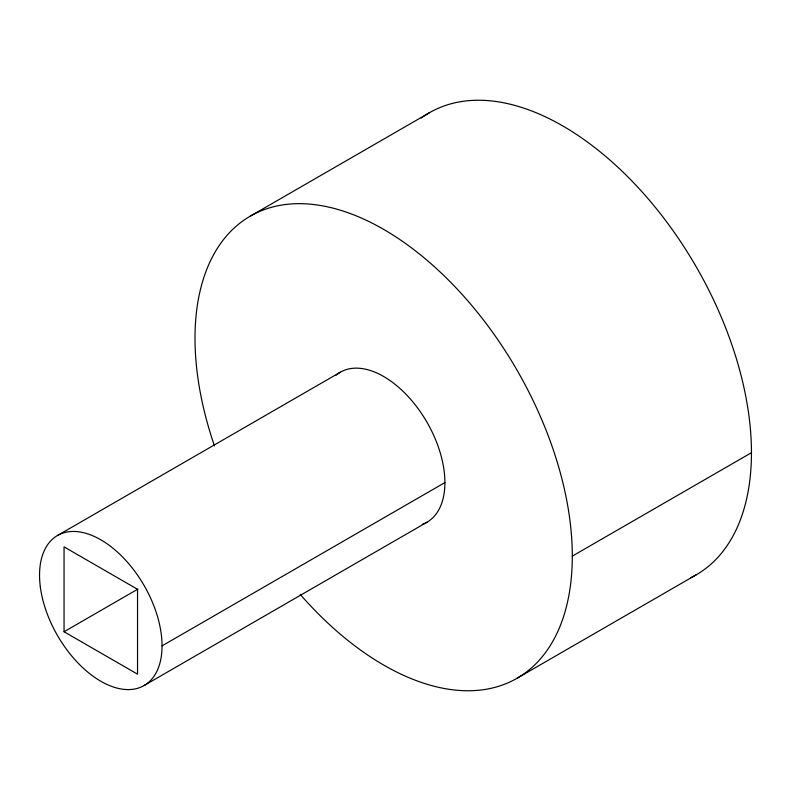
<?xml version="1.0" encoding="UTF-8"?>
<svg xmlns="http://www.w3.org/2000/svg" width="791" height="791" viewBox="0 0 791 791"><rect width="100%" height="100%" fill="white"/><g stroke="black" fill="none" stroke-linecap="round" stroke-linejoin="round"><path stroke-width="1.19" d="M250.263 216.17L429.414 112.737M57.486 535.507L340.348 372.205M64.051 631.742L137.545 674.169L137.545 589.305L64.051 546.868L64.051 631.742L137.852 589.127M162.046 645.881L444.898 482.579M144.11 685.53L426.962 522.228M572.298 556.132L751.45 452.699M517.047 678.263L696.199 574.83M214.46 445.877A266.785 154.027 60 0 1 354.961 215.35A266.785 154.027 60 0 1 570.103 588A266.785 154.027 60 0 1 300.224 594.417M421.198 118.106A266.785 154.027 60 0 1 694.597 264.016A266.785 154.027 60 0 1 690.79 577.707M336.106 375.181A86.614 50.011 60 0 1 426.962 422.216A86.614 50.011 60 0 1 422.256 524.413M40.311 586.754A86.614 50.011 60 0 0 139.404 687.715A86.614 50.011 60 0 0 122.674 557.091A86.614 50.011 60 0 0 40.311 586.754"/></g></svg>
